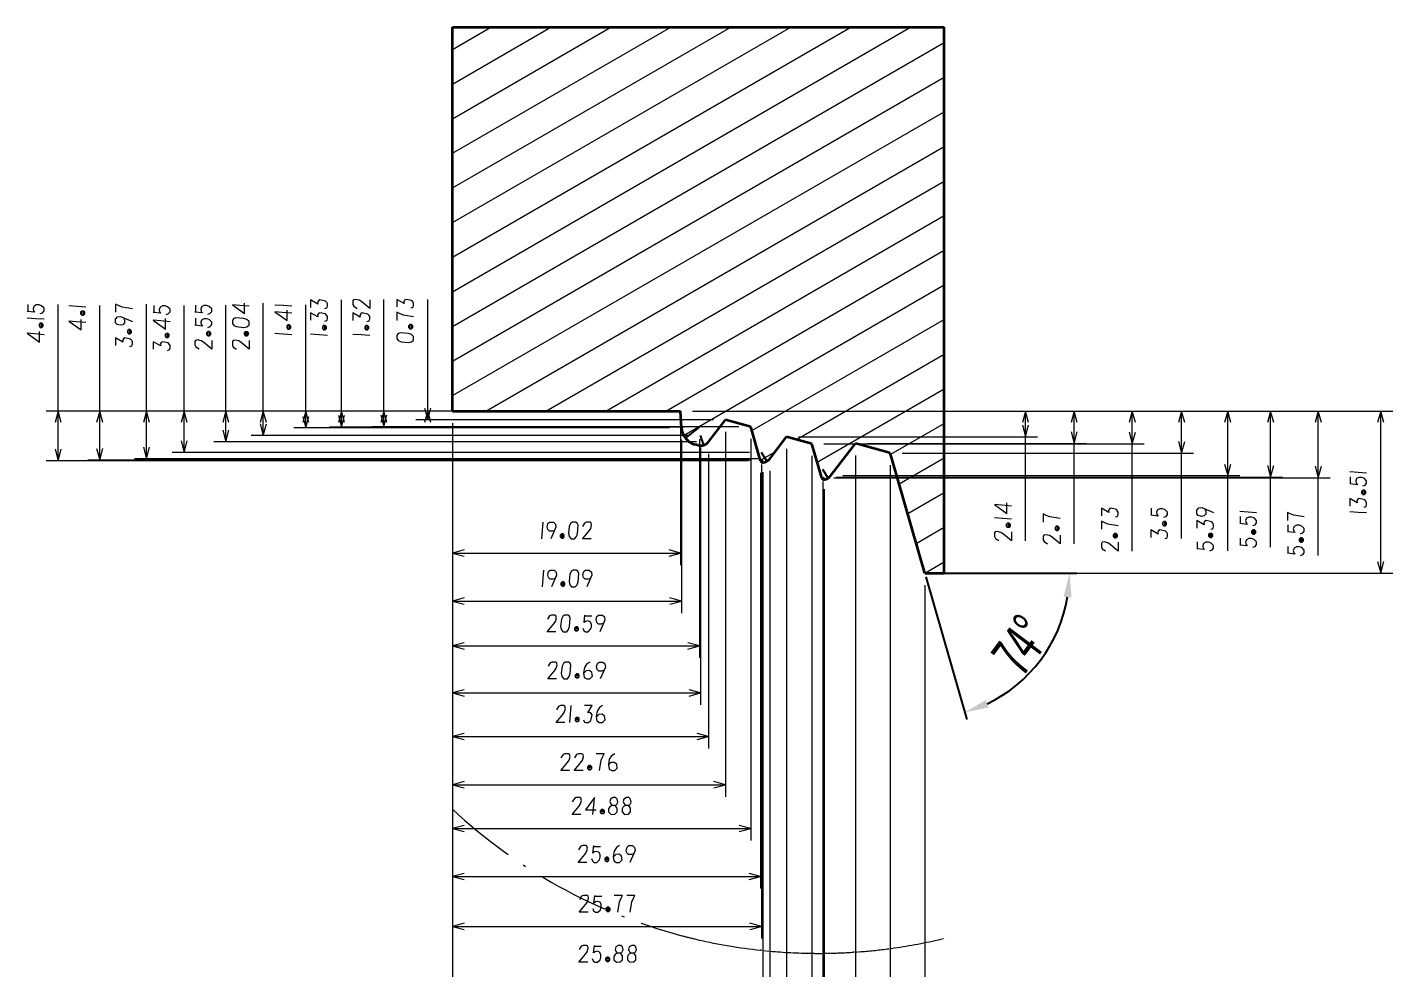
# Model space of a CAD drawing. Extents: x -214 to 8941, y -1198 to 2514.
# Drawn here: x 7505.7 to 7733.4, y 2192.4 to 2349.3 of the extents above; entities that cross this region are included whole.
import ezdxf

# ---------------------------------------------------------------- set-up
doc = ezdxf.new("R2010")
doc.units = 0
doc.linetypes.add('DASHDOT', pattern=[18.5, 12, -3, 0.5, -3])
doc.styles.add('标准', font='', dxfattribs={"width": 0.667})
doc.styles.get('标准').set_extended_font_data('宋体')
doc.dimstyles.get("Standard").update_dxf_attribs({"dimtxt": 0.18, "dimasz": 0.18, "dimexe": 0.18, "dimexo": 0.0625, "dimgap": 0.09, "dimtad": 0, "dimtoh": 1, "dimdec": 4, "dimzin": 0, "dimdsep": 46, "dimtxsty": '标准', "dimcen": 0.09, "dimadec": 0, "dimazin": 0, "dimtfac": 1, "dimtdec": 4, "dimtofl": 0, "dimtmove": 0, "dimatfit": 3, "dimfxl": 1, "dimtolj": 1, "dimtzin": 0, "dimarcsym": 0})

# ---------------------------------------------------------------- blocks, each defined once
blk = doc.blocks.new('*D18')
at = {"color": 0, "lineweight": -2, "transparency": 16777216}
for p, q in [((7655.51, 2257.65), (7662.34, 2233.84)), ((7658.21, 2258.26), (7680.73, 2258.26))]:
    blk.add_line(p, q, dxfattribs=at)
blk.add_arc((7655.34, 2258.26), 24.15, 295.5021, 350.4979, dxfattribs=at)
at = {"color": 0, "transparency": 16777216}
for points in [[(7678.49, 2254.32), (7679.82, 2254.21), (7679.48, 2258.26)], [(7665.97, 2235.84), (7665.5, 2237.08), (7661.99, 2235.04)]]:
    blk.add_solid(points, dxfattribs=at)
at = {"layer": 'Defpoints', "color": 0, "transparency": 16777216}
for p in [(7649.75, 2277.73), (7655.34, 2258.26), (7655.34, 2258.26), (7657.58, 2258.26), (7671.07, 2239.94)]:
    blk.add_point(p, dxfattribs=at)
at = {"color": 0, "transparency": 16777216, "insert": (7671.33, 2246.21), "char_height": 7, "attachment_point": 5, "rotation": 53, "style": '标准'}
blk.add_mtext('74°', dxfattribs=at)

msp = doc.modelspace()

# ---------------------------------------------------------------- linework, layer by layer
at = {"color": 7, "lineweight": 35}
for p, q in [((7576.5827, 2285.2792), (7576.5827, 2349.2792)), ((7576.5827, 2349.2792), (7658.5827, 2349.2792)), ((7658.5827, 2258.2554), (7658.5827, 2349.2792)), ((7576.5827, 2285.2792), (7614.6244, 2285.2792)), ((7614.7721, 2282.4592), (7614.6244, 2285.2792)), ((7619.2945, 2280.17), (7622.0976, 2283.8231)), ((7626.3333, 2282.6485), (7622.0976, 2283.8231)), ((7627.9615, 2276.9704), (7626.3333, 2282.6485)), ((7617.5127, 2279.5738), (7616.9663, 2279.7254)), ((7629.4829, 2277.3338), (7632.2928, 2280.9957)), ((7636.529, 2279.8209), (7632.2928, 2280.9957)), ((7636.6833, 2279.2826), (7636.529, 2279.8209)), ((7643.3906, 2279.3445), (7643.8006, 2279.8835)), ((7644.4511, 2279.6994), (7643.8006, 2279.8835)), ((7649.0567, 2278.4222), (7644.4511, 2279.6994)), ((7638.1571, 2274.143), (7636.6833, 2279.2826)), ((7639.6781, 2274.5064), (7643.3906, 2279.3445)), ((7649.5964, 2278.2725), (7649.0567, 2278.4222)), ((7649.7508, 2277.7342), (7649.5964, 2278.2725)), ((7655.3362, 2258.2554), (7649.7508, 2277.7342)), ((7655.3362, 2258.2554), (7657.5827, 2258.2554)), ((7657.5827, 2258.2554), (7658.5827, 2258.2554))]:
    msp.add_line(p, q, dxfattribs=at)
at = {"color": 7, "lineweight": 13}
for p, q in [((7576.5827, 2305.1676), (7652.9863, 2349.2792)), ((7576.5827, 2310.9411), (7642.9863, 2349.2792)), ((7576.5827, 2316.7146), (7632.9863, 2349.2792)), ((7576.5827, 2322.4881), (7622.9863, 2349.2792)), ((7576.5827, 2328.2616), (7612.9863, 2349.2792)), ((7576.5827, 2334.0351), (7602.9863, 2349.2792)), ((7576.5827, 2339.8086), (7592.9863, 2349.2792)), ((7576.5827, 2345.5821), (7582.9863, 2349.2792)), ((7576.5827, 2299.3941), (7658.5827, 2346.7368)), ((7576.5827, 2293.6206), (7658.5827, 2340.9633)), ((7576.5827, 2287.8471), (7658.5827, 2335.1898)), ((7582.135, 2285.2792), (7658.5827, 2329.4163)), ((7592.135, 2285.2792), (7658.5827, 2323.6428)), ((7602.135, 2285.2792), (7658.5827, 2317.8693)), ((7612.135, 2285.2792), (7658.5827, 2312.0958)), ((7615.1121, 2281.2246), (7658.5827, 2306.3223)), ((7510.8095, 2276.9704), (7510.8095, 2303.05)), ((7517.7437, 2277.0807), (7517.7437, 2302.868)), ((7525.537, 2277.3338), (7525.537, 2303.115)), ((7531.8265, 2278.3809), (7531.8265, 2302.8954)), ((7538.7606, 2280.17), (7538.7606, 2302.9482)), ((7545.0198, 2281.1927), (7545.0198, 2303.2766)), ((7552.1071, 2282.4592), (7552.1071, 2303.016)), ((7558.0639, 2282.6163), (7558.0639, 2303.8172)), ((7565.1168, 2282.6485), (7565.1168, 2303.8996)), ((7572.445, 2283.8231), (7572.445, 2303.9077)), ((7626.5102, 2282.0317), (7658.5827, 2300.5488)), ((7633.9296, 2280.5418), (7658.5827, 2294.7753)), ((7637.4028, 2276.7735), (7658.5827, 2289.0018)), ((7574.5827, 2285.2792), (7508.8095, 2285.2792)), ((7574.5827, 2285.2792), (7515.7437, 2285.2792)), ((7574.5827, 2285.2792), (7523.537, 2285.2792)), ((7574.5827, 2285.2792), (7529.8265, 2285.2792)), ((7574.5827, 2285.2792), (7536.7606, 2285.2792)), ((7574.5827, 2285.2792), (7543.0198, 2285.2792)), ((7612.6244, 2285.2792), (7550.1071, 2285.2792)), ((7574.024, 2285.2792), (7556.0639, 2285.2792)), ((7574.5827, 2285.2792), (7563.1168, 2285.2792)), ((7574.5827, 2285.2792), (7570.445, 2285.2792)), ((7616.6244, 2285.2792), (7674.1306, 2285.2792)), ((7616.6244, 2285.2792), (7691.9571, 2285.2792)), ((7616.6244, 2285.2792), (7722.9788, 2285.2792)), ((7616.6244, 2285.2792), (7707.8612, 2285.2792)), ((7616.6244, 2285.2792), (7682.2554, 2285.2792)), ((7616.6244, 2285.2792), (7700.1713, 2285.2792)), ((7616.6244, 2285.2792), (7733.3822, 2285.2792)), ((7616.6244, 2285.2792), (7715.0268, 2285.2792)), ((7672.1306, 2263.6523), (7672.1306, 2285.2792)), ((7680.2554, 2263.1194), (7680.2554, 2285.2792)), ((7689.9571, 2261.9215), (7689.9571, 2285.2792)), ((7698.1713, 2264.0201), (7698.1713, 2285.2792)), ((7705.8612, 2261.9739), (7705.8612, 2285.2792)), ((7713.0268, 2262.5689), (7713.0268, 2285.2792)), ((7720.9788, 2261.2049), (7720.9788, 2285.2792)), ((7731.3822, 2258.2554), (7731.3822, 2285.2792)), ((7612.7721, 2282.4592), (7550.1071, 2282.4592)), ((7615.2093, 2282.6163), (7556.0639, 2282.6163)), ((7624.3333, 2282.6485), (7563.1168, 2282.6485)), ((7620.0976, 2283.8231), (7570.445, 2283.8231)), ((7576.5827, 2283.2792), (7576.5827, 2259.5953)), ((7576.5827, 2283.2792), (7576.5827, 2251.5879)), ((7576.5827, 2283.2792), (7576.5827, 2244.1084)), ((7576.5827, 2283.2792), (7576.5827, 2236.2737)), ((7576.5827, 2283.2792), (7576.5827, 2228.9965)), ((7576.5827, 2283.2792), (7576.5827, 2220.9666)), ((7576.5827, 2283.2792), (7576.5827, 2213.6514)), ((7576.5827, 2283.2792), (7576.5827, 2205.6602)), ((7576.5827, 2283.2792), (7576.5827, 2189.0108)), ((7576.5827, 2283.2792), (7576.5827, 2197.3355)), ((7576.5827, 2283.2792), (7576.5827, 2180.0201)), ((7576.5827, 2283.2792), (7576.5827, 2169.8848)), ((7576.5827, 2283.2792), (7576.5827, 2160.4557)), ((7576.5827, 2283.2792), (7576.5827, 2143.9541)), ((7576.5827, 2283.2792), (7576.5827, 2151.0331)), ((7576.5827, 2283.2792), (7576.5827, 2135.5477)), ((7576.5827, 2283.2792), (7576.5827, 2127.3785)), ((7576.5827, 2283.2792), (7576.5827, 2118.7486)), ((7576.5827, 2283.2792), (7576.5827, 2110.4971)), ((7614.6244, 2283.2792), (7614.6244, 2259.5953)), ((7622.0976, 2281.8231), (7622.0976, 2220.9666)), ((7649.6536, 2278.073), (7658.5827, 2283.2283)), ((7617.2945, 2280.17), (7536.7606, 2280.17)), ((7615.9616, 2281.1927), (7543.0198, 2281.1927)), ((7614.7721, 2280.4592), (7614.7721, 2251.5879)), ((7617.768, 2280.6163), (7617.768, 2244.1084)), ((7626.3333, 2280.6485), (7626.3333, 2213.6514)), ((7634.2928, 2280.9957), (7674.1306, 2280.9957)), ((7638.529, 2279.8209), (7691.9571, 2279.8209)), ((7645.8006, 2279.8835), (7682.2554, 2279.8835)), ((7627.4829, 2277.3338), (7523.537, 2277.3338)), ((7626.1184, 2278.3809), (7529.8265, 2278.3809)), ((7617.9616, 2279.1927), (7617.9616, 2236.2737)), ((7619.2945, 2278.17), (7619.2945, 2228.9965)), ((7627.9306, 2277.0783), (7630.3656, 2278.4842)), ((7632.2928, 2278.9957), (7632.2928, 2169.8848)), ((7636.529, 2277.8209), (7636.529, 2160.4557)), ((7643.8006, 2277.8835), (7643.8006, 2127.3785)), ((7651.074, 2273.1196), (7658.5827, 2277.4548)), ((7651.5964, 2278.2725), (7700.1713, 2278.2725)), ((7625.9615, 2276.9704), (7508.8095, 2276.9704)), ((7626.346, 2277.0807), (7515.7437, 2277.0807)), ((7627.9615, 2274.9704), (7627.9615, 2205.6602)), ((7628.1184, 2276.3809), (7628.1184, 2197.3355)), ((7628.346, 2275.0807), (7628.346, 2189.0108)), ((7629.4829, 2275.3338), (7629.4829, 2180.0201)), ((7649.5964, 2276.2725), (7649.5964, 2118.7486)), ((7638.3136, 2273.5534), (7638.3136, 2151.0331)), ((7638.3136, 2273.5534), (7638.3136, 2135.5477)), ((7640.1571, 2274.143), (7722.9788, 2274.143)), ((7640.5416, 2274.2533), (7715.0268, 2274.2533)), ((7641.6781, 2274.5064), (7707.8612, 2274.5064)), ((7638.5416, 2272.2533), (7638.5416, 2143.9541)), ((7652.4944, 2268.1662), (7658.5827, 2271.6813)), ((7653.9148, 2263.2127), (7658.5827, 2265.9078)), ((7576.5827, 2261.5953), (7614.6244, 2261.5953)), ((7655.3351, 2258.2593), (7658.5827, 2260.1342)), ((7659.5827, 2258.2554), (7733.3822, 2258.2554)), ((7655.3362, 2256.2554), (7655.3362, 2110.4971)), ((7576.5827, 2253.5879), (7614.7721, 2253.5879)), ((7576.5827, 2246.1084), (7617.768, 2246.1084)), ((7576.5827, 2238.2737), (7617.9616, 2238.2737)), ((7576.5827, 2230.9965), (7619.2945, 2230.9965)), ((7576.5827, 2222.9666), (7622.0976, 2222.9666)), ((7576.5827, 2215.6514), (7626.3333, 2215.6514)), ((7576.5827, 2207.6602), (7627.9615, 2207.6602)), ((7576.5827, 2199.3355), (7628.1184, 2199.3355))]:
    msp.add_line(p, q, dxfattribs=at)
at = {"color": 7}
for p, q in [((7615.4284, 2280.7385), (7617.768, 2282.6163)), ((7618.4947, 2279.5996), (7617.9616, 2281.1927)), ((7629.0097, 2276.9099), (7628.1184, 2278.3809)), ((7628.346, 2277.0807), (7628.1338, 2276.7416)), ((7639.2052, 2274.0826), (7638.3136, 2275.5534)), ((7638.3295, 2273.9142), (7638.5416, 2274.2533))]:
    msp.add_line(p, q, dxfattribs=at)
at = {"color": 7, "linetype": 'DASHDOT', "lineweight": 13, "ltscale": 0.003821}
msp.add_line((7614.6244, 2197.8332), (7614.7721, 2197.7941), dxfattribs=at)
at = {"color": 7, "linetype": 'DASHDOT', "lineweight": 13, "ltscale": 0.014029}
msp.add_line((7616.9663, 2197.245), (7617.5127, 2197.1173), dxfattribs=at)
at = {"color": 7, "linetype": 'DASHDOT', "lineweight": 13, "ltscale": 0.0114}
msp.add_line((7628.4149, 2195.3076), (7627.9615, 2195.3555), dxfattribs=at)
at = {"color": 7, "linetype": 'DASHDOT', "lineweight": 13, "ltscale": 0.026825}
msp.add_line((7628.4149, 2195.3076), (7629.4829, 2195.204), dxfattribs=at)
at = {"color": 7, "linetype": 'DASHDOT', "lineweight": 13, "ltscale": 0.01361}
msp.add_line((7649.0567, 2195.5755), (7649.5964, 2195.647), dxfattribs=at)
at = {"color": 7, "linetype": 'DASHDOT', "lineweight": 13, "ltscale": 0.003895}
msp.add_line((7649.5964, 2195.647), (7649.7508, 2195.6681), dxfattribs=at)
at = {"color": 7, "linetype": 'DASHDOT', "lineweight": 13, "ltscale": 0.025684}
msp.add_line((7657.5827, 2197.1012), (7658.5827, 2197.3367), dxfattribs=at)
at = {"color": 7, "linetype": 'DASHDOT', "lineweight": 13, "ltscale": 0.003859}
msp.add_line((7636.529, 2194.8427), (7636.6833, 2194.841), dxfattribs=at)
at = {"color": 7, "linetype": 'DASHDOT', "lineweight": 13, "ltscale": 0.011341}
msp.add_line((7638.6107, 2194.8424), (7638.1571, 2194.8383), dxfattribs=at)
at = {"color": 7, "linetype": 'DASHDOT', "lineweight": 13, "ltscale": 0.02669}
msp.add_line((7638.6107, 2194.8424), (7639.6781, 2194.861), dxfattribs=at)
at = {"color": 7, "linetype": 'DASHDOT', "lineweight": 13, "ltscale": 0.010274}
msp.add_line((7643.8006, 2195.0529), (7643.3906, 2195.0253), dxfattribs=at)
at = {"color": 7, "linetype": 'DASHDOT', "lineweight": 13, "ltscale": 0.016306}
msp.add_line((7643.8006, 2195.0529), (7644.4511, 2195.1006), dxfattribs=at)
at = {"color": 7, "lineweight": 13}
for points in [[(7507.8296, 2301.545), (7508.2146, 2301.685), (7508.4596, 2302), (7508.4596, 2302.42), (7508.0395, 2302.84), (7507.6195, 2302.98), (7507.1645, 2302.98), (7506.7795, 2302.77), (7506.6396, 2302.385), (7506.7096, 2302), (7506.9195, 2301.755), (7505.6595, 2301.895)], [(7505.7995, 2301.895), (7505.7995, 2303.05)], [(7512.5937, 2302.868), (7513.9937, 2302.763), (7515.3937, 2302.658)], [(7523.187, 2302.345), (7521.472, 2302.625), (7520.8419, 2302.87), (7520.3869, 2303.115), (7520.3869, 2301.75)], [(7528.8465, 2301.3904), (7529.2315, 2301.5304), (7529.4765, 2301.8454), (7529.4765, 2302.2654), (7529.0565, 2302.6854), (7528.6365, 2302.8254), (7528.1815, 2302.8254), (7527.7965, 2302.6154), (7527.6565, 2302.2304), (7527.7265, 2301.8454), (7527.9365, 2301.6004), (7526.6765, 2301.7404)], [(7526.8165, 2301.7404), (7526.8165, 2302.8954)], [(7535.7807, 2301.4432), (7536.1656, 2301.5832), (7536.4107, 2301.8982), (7536.4107, 2302.3182), (7535.9906, 2302.7382), (7535.5706, 2302.8782), (7535.1156, 2302.8782), (7534.7307, 2302.6682), (7534.5907, 2302.2832), (7534.6607, 2301.8982), (7534.8706, 2301.6532), (7533.6106, 2301.7932)], [(7533.7506, 2301.7932), (7533.7506, 2302.9482)], [(7542.6698, 2302.7516), (7541.0948, 2302.8916), (7539.8698, 2302.9966), (7541.8998, 2301.5266), (7541.8998, 2303.2766)], [(7546.9571, 2303.0161), (7548.3571, 2302.9111), (7549.7571, 2302.8061)], [(7555.2589, 2302.3822), (7555.4689, 2302.4522), (7555.6439, 2302.5572), (7555.7139, 2302.7672), (7555.7139, 2303.1872), (7555.6089, 2303.3622), (7555.3989, 2303.6072), (7554.4539, 2303.8172), (7554.2089, 2303.6772), (7554.0689, 2303.3972), (7554.1389, 2303.1172), (7552.9138, 2303.8172), (7552.9138, 2302.5572)], [(7562.7668, 2303.8296), (7562.7668, 2302.3596), (7561.4368, 2303.4796), (7561.0168, 2303.7596), (7560.4218, 2303.8996), (7560.0718, 2303.8296), (7559.9668, 2303.6546), (7559.9668, 2303.0596), (7560.1068, 2302.7446), (7560.6668, 2302.3946)], [(7569.64, 2302.4727), (7569.85, 2302.5427), (7570.025, 2302.6477), (7570.095, 2302.8577), (7570.095, 2303.2777), (7569.99, 2303.4527), (7569.78, 2303.6977), (7568.835, 2303.9077), (7568.59, 2303.7677), (7568.45, 2303.4877), (7568.52, 2303.2077), (7567.2949, 2303.9077), (7567.2949, 2302.6477)], [(7505.6595, 2300.845), (7507.0595, 2300.74), (7508.4596, 2300.635)], [(7515.3937, 2300.033), (7513.8187, 2300.173), (7512.5937, 2300.278), (7514.6237, 2298.808), (7514.6237, 2300.558)], [(7514.6937, 2301.328), (7514.6937, 2301.888)], [(7514.9037, 2301.958), (7514.9037, 2301.258)], [(7515.1137, 2301.328), (7515.1137, 2301.888)], [(7521.752, 2300.84), (7521.8919, 2300.455), (7521.8919, 2299.965), (7521.612, 2299.685), (7521.1569, 2299.58), (7520.6319, 2299.72), (7520.3869, 2300), (7520.3869, 2300.63), (7520.7019, 2300.98), (7521.227, 2301.05), (7523.187, 2300.21)], [(7529.4765, 2300.1654), (7527.9015, 2300.3054), (7526.6765, 2300.4104), (7528.7065, 2298.9404), (7528.7065, 2300.6904)], [(7535.7807, 2299.2382), (7536.1656, 2299.3782), (7536.4107, 2299.6932), (7536.4107, 2300.1132), (7535.9906, 2300.5332), (7535.5706, 2300.6732), (7535.1156, 2300.6732), (7534.7307, 2300.4632), (7534.5907, 2300.0782), (7534.6607, 2299.6932), (7534.8706, 2299.4482), (7533.6106, 2299.5882)], [(7533.7506, 2299.5882), (7533.7506, 2300.7432)], [(7549.7571, 2301.5811), (7548.1821, 2301.7211), (7546.9571, 2301.8261), (7548.9871, 2300.3561), (7548.9871, 2302.1061)], [(7555.2589, 2300.2472), (7555.4689, 2300.3172), (7555.6439, 2300.4222), (7555.7139, 2300.6322), (7555.7139, 2301.0522), (7555.6089, 2301.2272), (7555.3989, 2301.4722), (7554.4539, 2301.6822), (7554.2089, 2301.5422), (7554.0689, 2301.2622), (7554.1389, 2300.9822), (7552.9138, 2301.6822), (7552.9138, 2300.4222)], [(7562.3118, 2300.2246), (7562.5218, 2300.2946), (7562.6968, 2300.3996), (7562.7668, 2300.6096), (7562.7668, 2301.0296), (7562.6618, 2301.2046), (7562.4518, 2301.4496), (7561.5068, 2301.6596), (7561.2618, 2301.5196), (7561.1218, 2301.2396), (7561.1918, 2300.9596), (7559.9668, 2301.6596), (7559.9668, 2300.3996)], [(7570.095, 2301.0027), (7568.38, 2301.2827), (7567.75, 2301.5277), (7567.2949, 2301.7727), (7567.2949, 2300.4077)], [(7508.4596, 2298.01), (7506.8845, 2298.15), (7505.6595, 2298.255), (7507.6895, 2296.785), (7507.6895, 2298.535)], [(7507.7595, 2299.305), (7507.7595, 2299.865)], [(7507.9696, 2299.935), (7507.9696, 2299.235)], [(7508.1795, 2299.305), (7508.1795, 2299.865)], [(7522.487, 2298.25), (7522.487, 2298.81)], [(7522.6969, 2298.88), (7522.6969, 2298.18)], [(7522.9069, 2298.25), (7522.9069, 2298.81)], [(7528.7765, 2297.6104), (7528.7765, 2298.1704)], [(7528.9865, 2298.2404), (7528.9865, 2297.5404)], [(7529.1965, 2297.6104), (7529.1965, 2298.1704)], [(7535.7107, 2297.9082), (7535.7107, 2298.4682)], [(7535.9206, 2298.5382), (7535.9206, 2297.8382)], [(7536.1306, 2297.9082), (7536.1306, 2298.4682)], [(7541.9698, 2297.8866), (7541.9698, 2298.4466)], [(7542.1798, 2298.5166), (7542.1798, 2297.8165)], [(7542.3898, 2297.8866), (7542.3898, 2298.4466)], [(7546.9571, 2298.2561), (7548.3571, 2298.1511), (7549.7571, 2298.0461)], [(7549.0571, 2299.0261), (7549.0571, 2299.5861)], [(7549.2671, 2299.6561), (7549.2671, 2298.9561)], [(7549.4771, 2299.0261), (7549.4771, 2299.5861)], [(7552.9138, 2298.1471), (7554.3139, 2298.0422), (7555.7139, 2297.9372)], [(7555.0139, 2298.9172), (7555.0139, 2299.4772)], [(7555.2238, 2299.5472), (7555.2238, 2298.8472)], [(7555.4339, 2298.9172), (7555.4339, 2299.4772)], [(7559.9668, 2298.1246), (7561.3668, 2298.0196), (7562.7668, 2297.9146)], [(7562.0668, 2298.8946), (7562.0668, 2299.4546)], [(7562.2768, 2299.5246), (7562.2768, 2298.8246)], [(7562.4868, 2298.8946), (7562.4868, 2299.4546)], [(7569.395, 2299.0777), (7569.395, 2299.6377)], [(7569.6049, 2299.7077), (7569.6049, 2299.0077)], [(7569.815, 2299.0777), (7569.815, 2299.6377)], [(7522.732, 2296.045), (7522.942, 2296.115), (7523.117, 2296.22), (7523.187, 2296.43), (7523.187, 2296.85), (7523.0819, 2297.025), (7522.872, 2297.27), (7521.927, 2297.48), (7521.682, 2297.34), (7521.542, 2297.06), (7521.612, 2296.78), (7520.3869, 2297.48), (7520.3869, 2296.22)], [(7529.0215, 2295.4054), (7529.2315, 2295.4754), (7529.4065, 2295.5804), (7529.4765, 2295.7904), (7529.4765, 2296.2104), (7529.3715, 2296.3854), (7529.1615, 2296.6304), (7528.2165, 2296.8404), (7527.9715, 2296.7004), (7527.8315, 2296.4204), (7527.9015, 2296.1404), (7526.6765, 2296.8404), (7526.6765, 2295.5804)], [(7536.4107, 2297.0682), (7536.4107, 2295.5982), (7535.0807, 2296.7182), (7534.6607, 2296.9982), (7534.0656, 2297.1382), (7533.7157, 2297.0682), (7533.6106, 2296.8932), (7533.6106, 2296.2982), (7533.7506, 2295.9832), (7534.3106, 2295.6332)], [(7542.6698, 2297.0466), (7542.6698, 2295.5766), (7541.3398, 2296.6966), (7540.9198, 2296.9766), (7540.3248, 2297.1165), (7539.9748, 2297.0466), (7539.8698, 2296.8715), (7539.8698, 2296.2765), (7540.0098, 2295.9615), (7540.5698, 2295.6116)], [(7511.3272, 2283.3474), (7510.8095, 2285.2792), (7510.2919, 2283.3474)], [(7518.2613, 2283.3474), (7517.7437, 2285.2792), (7517.226, 2283.3474)], [(7526.0546, 2283.3474), (7525.537, 2285.2792), (7525.0193, 2283.3474)], [(7532.3441, 2283.3474), (7531.8265, 2285.2792), (7531.3089, 2283.3474)], [(7539.2783, 2283.3474), (7538.7606, 2285.2792), (7538.243, 2283.3474)], [(7545.5374, 2283.3474), (7545.0198, 2285.2792), (7544.5022, 2283.3474)], [(7552.6247, 2283.3474), (7552.1071, 2285.2792), (7551.5894, 2283.3474)], [(7551.5894, 2284.3911), (7552.1071, 2282.4592), (7552.6247, 2284.3911)], [(7558.5815, 2283.3474), (7558.0639, 2285.2792), (7557.5462, 2283.3474)], [(7557.5462, 2284.5481), (7558.0639, 2282.6163), (7558.5815, 2284.5481)], [(7565.6344, 2283.3474), (7565.1168, 2285.2792), (7564.5991, 2283.3474)], [(7564.5991, 2284.5803), (7565.1168, 2282.6485), (7565.6344, 2284.5803)], [(7571.9273, 2285.755), (7572.445, 2283.8231), (7572.9626, 2285.755)], [(7572.9626, 2283.3474), (7572.445, 2285.2792), (7571.9273, 2283.3474)], [(7672.6482, 2283.3474), (7672.1306, 2285.2792), (7671.6129, 2283.3474)], [(7680.773, 2283.3474), (7680.2554, 2285.2792), (7679.7378, 2283.3474)], [(7690.4748, 2283.3474), (7689.9571, 2285.2792), (7689.4395, 2283.3474)], [(7698.6889, 2283.3474), (7698.1713, 2285.2792), (7697.6537, 2283.3474)], [(7706.3788, 2283.3474), (7705.8612, 2285.2792), (7705.3435, 2283.3474)], [(7713.5444, 2283.3474), (7713.0268, 2285.2792), (7712.5091, 2283.3474)], [(7721.4964, 2283.3474), (7720.9788, 2285.2792), (7720.4611, 2283.3474)], [(7731.8998, 2283.3474), (7731.3822, 2285.2792), (7730.8645, 2283.3474)], [(7538.243, 2282.1019), (7538.7606, 2280.17), (7539.2783, 2282.1019)], [(7544.5022, 2283.1246), (7545.0198, 2281.1927), (7545.5374, 2283.1246)], [(7671.6129, 2282.9276), (7672.1306, 2280.9957), (7672.6482, 2282.9276)], [(7679.7378, 2281.8153), (7680.2554, 2279.8835), (7680.773, 2281.8153)], [(7531.3089, 2280.3128), (7531.8265, 2278.3809), (7532.3441, 2280.3128)], [(7689.4395, 2281.7528), (7689.9571, 2279.8209), (7690.4748, 2281.7528)], [(7697.6537, 2280.2044), (7698.1713, 2278.2725), (7698.6889, 2280.2044)], [(7510.2919, 2278.9023), (7510.8095, 2276.9704), (7511.3272, 2278.9023)], [(7517.226, 2279.0125), (7517.7437, 2277.0807), (7518.2613, 2279.0125)], [(7525.0193, 2279.2657), (7525.537, 2277.3338), (7526.0546, 2279.2657)], [(7705.3435, 2276.4382), (7705.8612, 2274.5064), (7706.3788, 2276.4382)], [(7712.5091, 2276.1851), (7713.0268, 2274.2533), (7713.5444, 2276.1851)], [(7720.4611, 2276.0749), (7720.9788, 2274.143), (7721.4964, 2276.0749)], [(7726.2321, 2275.1973), (7727.6322, 2275.0923), (7729.0322, 2274.9873)], [(7728.4022, 2272.7823), (7728.7872, 2272.9223), (7729.0322, 2273.2373), (7729.0322, 2273.6573), (7728.6121, 2274.0773), (7728.1922, 2274.2173), (7727.7371, 2274.2173), (7727.3521, 2274.0073), (7727.2122, 2273.6223), (7727.2822, 2273.2373), (7727.4922, 2272.9923), (7726.2321, 2273.1323)], [(7726.3722, 2273.1323), (7726.3722, 2274.2873)], [(7728.5772, 2269.2473), (7728.7872, 2269.3173), (7728.9622, 2269.4223), (7729.0322, 2269.6323), (7729.0322, 2270.0523), (7728.9272, 2270.2273), (7728.7172, 2270.4723), (7727.7722, 2270.6823), (7727.5272, 2270.5423), (7727.3872, 2270.2623), (7727.4572, 2269.9823), (7726.2321, 2270.6823), (7726.2321, 2269.4223)], [(7728.3322, 2271.4523), (7728.3322, 2272.0123)], [(7728.5422, 2272.0823), (7728.5422, 2271.3823)], [(7728.7522, 2271.4523), (7728.7522, 2272.0123)], [(7669.7806, 2269.4273), (7668.2056, 2269.5673), (7666.9806, 2269.6723), (7669.0106, 2268.2023), (7669.0106, 2269.9523)], [(7677.9054, 2267.3544), (7676.1904, 2267.6344), (7675.5604, 2267.8794), (7675.1054, 2268.1244), (7675.1054, 2266.7594)], [(7687.1521, 2267.6265), (7687.3621, 2267.6965), (7687.5371, 2267.8015), (7687.6071, 2268.0115), (7687.6071, 2268.4315), (7687.5021, 2268.6065), (7687.2921, 2268.8515), (7686.3471, 2269.0615), (7686.1021, 2268.9215), (7685.9621, 2268.6415), (7686.0321, 2268.3615), (7684.8071, 2269.0615), (7684.8071, 2267.8015)], [(7695.1913, 2267.5551), (7695.5763, 2267.6951), (7695.8213, 2268.0101), (7695.8213, 2268.4301), (7695.4013, 2268.8501), (7694.9813, 2268.9901), (7694.5263, 2268.9901), (7694.1413, 2268.7801), (7694.0013, 2268.3951), (7694.0713, 2268.0101), (7694.2813, 2267.7651), (7693.0213, 2267.9051)], [(7693.1613, 2267.9051), (7693.1613, 2269.0601)], [(7702.0761, 2268.9739), (7702.2162, 2268.5889), (7702.2162, 2268.0989), (7701.9362, 2267.8189), (7701.4812, 2267.7139), (7700.9561, 2267.8539), (7700.7111, 2268.1339), (7700.7111, 2268.7639), (7701.0262, 2269.1139), (7701.5512, 2269.1839), (7703.5112, 2268.3439)], [(7707.8768, 2268.5889), (7709.2768, 2268.4839), (7710.6767, 2268.3789)], [(7718.6288, 2267.6099), (7716.9138, 2267.8899), (7716.2838, 2268.1349), (7715.8288, 2268.3799), (7715.8288, 2267.0149)], [(7726.2321, 2268.5473), (7727.6322, 2268.4423), (7729.0322, 2268.3373)], [(7591.6485, 2266.7453), (7591.5435, 2265.3453), (7591.4385, 2263.9453)], [(7593.6085, 2265.3803), (7593.2235, 2265.2403), (7592.7335, 2265.2403), (7592.4535, 2265.5203), (7592.3485, 2265.9753), (7592.4885, 2266.5003), (7592.7685, 2266.7453), (7593.3985, 2266.7453), (7593.7485, 2266.4303), (7593.8185, 2265.9053), (7592.9785, 2263.9453)], [(7599.6985, 2263.9453), (7598.2285, 2263.9453), (7599.3485, 2265.2753), (7599.6285, 2265.6953), (7599.7685, 2266.2903), (7599.6985, 2266.6403), (7599.5235, 2266.7453), (7598.9285, 2266.7453), (7598.6135, 2266.6053), (7598.2635, 2266.0453)], [(7666.9806, 2267.5022), (7668.3806, 2267.3973), (7669.7806, 2267.2923)], [(7669.0806, 2265.9623), (7669.0806, 2266.5223)], [(7669.2906, 2266.5923), (7669.2906, 2265.8923)], [(7669.5006, 2265.9623), (7669.5006, 2266.5223)], [(7677.2054, 2265.4294), (7677.2054, 2265.9894)], [(7677.4154, 2266.0594), (7677.4154, 2265.3594)], [(7677.6254, 2265.4294), (7677.6254, 2265.9894)], [(7687.6071, 2266.1565), (7685.8921, 2266.4365), (7685.2621, 2266.6815), (7684.8071, 2266.9265), (7684.8071, 2265.5615)], [(7695.1213, 2266.2251), (7695.1213, 2266.7851)], [(7695.3313, 2266.8551), (7695.3313, 2266.1551)], [(7695.5413, 2266.2251), (7695.5413, 2266.7851)], [(7703.0562, 2265.5789), (7703.2662, 2265.6489), (7703.4412, 2265.7539), (7703.5112, 2265.9639), (7703.5112, 2266.3839), (7703.4062, 2266.5589), (7703.1962, 2266.8039), (7702.2512, 2267.0139), (7702.0062, 2266.8739), (7701.8662, 2266.5939), (7701.9362, 2266.3139), (7700.7111, 2267.0139), (7700.7111, 2265.7539)], [(7710.0468, 2266.1739), (7710.4317, 2266.3139), (7710.6767, 2266.6289), (7710.6767, 2267.0489), (7710.2567, 2267.4689), (7709.8368, 2267.6089), (7709.3817, 2267.6089), (7708.9968, 2267.3989), (7708.8568, 2267.0139), (7708.9267, 2266.6289), (7709.1367, 2266.3839), (7707.8768, 2266.5239)], [(7708.0168, 2266.5239), (7708.0168, 2267.6789)], [(7717.9988, 2264.8099), (7718.3838, 2264.9499), (7718.6288, 2265.2649), (7718.6288, 2265.6849), (7718.2088, 2266.1049), (7717.7888, 2266.2449), (7717.3338, 2266.2449), (7716.9488, 2266.0349), (7716.8088, 2265.6499), (7716.8788, 2265.2649), (7717.0888, 2265.0199), (7715.8288, 2265.1599)], [(7715.9688, 2265.1599), (7715.9688, 2266.3149)], [(7595.2185, 2264.4353), (7594.5185, 2264.4353)], [(7594.5885, 2264.6453), (7595.1485, 2264.6453)], [(7594.5885, 2264.2253), (7595.1485, 2264.2253)], [(7669.7806, 2265.1223), (7669.7806, 2263.6523), (7668.4506, 2264.7723), (7668.0306, 2265.0523), (7667.4356, 2265.1923), (7667.0856, 2265.1223), (7666.9806, 2264.9473), (7666.9806, 2264.3523), (7667.1206, 2264.0373), (7667.6806, 2263.6873)], [(7677.9054, 2264.5894), (7677.9054, 2263.1194), (7676.5754, 2264.2394), (7676.1554, 2264.5194), (7675.5604, 2264.6594), (7675.2104, 2264.5894), (7675.1054, 2264.4144), (7675.1054, 2263.8194), (7675.2454, 2263.5044), (7675.8054, 2263.1544)], [(7686.9071, 2264.2315), (7686.9071, 2264.7915)], [(7687.1172, 2264.8615), (7687.1172, 2264.1615)], [(7687.3271, 2264.2315), (7687.3271, 2264.7915)], [(7695.3663, 2264.0201), (7695.5763, 2264.0901), (7695.7513, 2264.1951), (7695.8213, 2264.4051), (7695.8213, 2264.8251), (7695.7163, 2265.0001), (7695.5063, 2265.2451), (7694.5613, 2265.4551), (7694.3163, 2265.3151), (7694.1763, 2265.0351), (7694.2463, 2264.7551), (7693.0213, 2265.4551), (7693.0213, 2264.1951)], [(7702.8112, 2264.2489), (7702.8112, 2264.8089)], [(7703.0212, 2264.8789), (7703.0212, 2264.1789)], [(7703.2312, 2264.2489), (7703.2312, 2264.8089)], [(7710.0468, 2262.5689), (7710.4317, 2262.7089), (7710.6767, 2263.0239), (7710.6767, 2263.4439), (7710.2567, 2263.8639), (7709.8368, 2264.0039), (7709.3817, 2264.0039), (7708.9968, 2263.7938), (7708.8568, 2263.4089), (7708.9267, 2263.0239), (7709.1367, 2262.7789), (7707.8768, 2262.9188)], [(7708.0168, 2262.9188), (7708.0168, 2264.0738)], [(7709.9768, 2264.8439), (7709.9768, 2265.4039)], [(7710.1867, 2265.4739), (7710.1867, 2264.7739)], [(7710.3968, 2264.8439), (7710.3968, 2265.4039)], [(7717.9288, 2263.4799), (7717.9288, 2264.0399)], [(7718.1388, 2264.1099), (7718.1388, 2263.4099)], [(7718.3488, 2263.4799), (7718.3488, 2264.0399)], [(7578.5145, 2262.113), (7576.5827, 2261.5953), (7578.5145, 2261.0777)], [(7612.6925, 2261.0777), (7614.6244, 2261.5953), (7612.6925, 2262.113)], [(7687.6071, 2263.3915), (7687.6071, 2261.9215), (7686.2771, 2263.0415), (7685.8571, 2263.3215), (7685.2621, 2263.4614), (7684.9121, 2263.3915), (7684.8071, 2263.2165), (7684.8071, 2262.6214), (7684.9471, 2262.3064), (7685.5071, 2261.9565)], [(7702.8812, 2261.9739), (7703.2662, 2262.1139), (7703.5112, 2262.4289), (7703.5112, 2262.8489), (7703.0912, 2263.2688), (7702.6712, 2263.4089), (7702.2162, 2263.4089), (7701.8311, 2263.1988), (7701.6912, 2262.8139), (7701.7612, 2262.4289), (7701.9712, 2262.1839), (7700.7111, 2262.3238)], [(7700.8512, 2262.3238), (7700.8512, 2263.4788)], [(7717.9988, 2261.2049), (7718.3838, 2261.3449), (7718.6288, 2261.6599), (7718.6288, 2262.0799), (7718.2088, 2262.4999), (7717.7888, 2262.6399), (7717.3338, 2262.6399), (7716.9488, 2262.4299), (7716.8088, 2262.0449), (7716.8788, 2261.6599), (7717.0888, 2261.4149), (7715.8288, 2261.5549)], [(7715.9688, 2261.5549), (7715.9688, 2262.7099)], [(7730.8645, 2260.1872), (7731.3822, 2258.2554), (7731.8998, 2260.1872)], [(7591.7574, 2258.7379), (7591.6524, 2257.3379), (7591.5474, 2255.9379)], [(7593.7174, 2257.3729), (7593.3324, 2257.2329), (7592.8424, 2257.2329), (7592.5624, 2257.5129), (7592.4574, 2257.9679), (7592.5974, 2258.4929), (7592.8774, 2258.7379), (7593.5074, 2258.7379), (7593.8574, 2258.4229), (7593.9274, 2257.8979), (7593.0874, 2255.9379)], [(7599.5974, 2257.3729), (7599.2124, 2257.2329), (7598.7224, 2257.2329), (7598.4424, 2257.5129), (7598.3374, 2257.9679), (7598.4774, 2258.4929), (7598.7574, 2258.7379), (7599.3874, 2258.7379), (7599.7374, 2258.4229), (7599.8074, 2257.8979), (7598.9674, 2255.9379)], [(7595.3274, 2256.4279), (7594.6274, 2256.4279)], [(7594.6974, 2256.6379), (7595.2574, 2256.6379)], [(7594.6974, 2256.2179), (7595.2574, 2256.2179)], [(7578.5145, 2254.1055), (7576.5827, 2253.5879), (7578.5145, 2253.0702)], [(7612.8403, 2253.0702), (7614.7721, 2253.5879), (7612.8403, 2254.1055)], [(7593.8329, 2248.4584), (7592.3628, 2248.4584), (7593.4828, 2249.7884), (7593.7628, 2250.2084), (7593.9029, 2250.8034), (7593.8329, 2251.1534), (7593.6579, 2251.2584), (7593.0628, 2251.2584), (7592.7478, 2251.1184), (7592.3979, 2250.5584)], [(7598.3128, 2249.0884), (7598.4528, 2248.7034), (7598.7678, 2248.4584), (7599.1878, 2248.4584), (7599.6078, 2248.8784), (7599.7478, 2249.2984), (7599.7478, 2249.7534), (7599.5379, 2250.1384), (7599.1529, 2250.2784), (7598.7678, 2250.2084), (7598.5229, 2249.9984), (7598.6629, 2251.2584)], [(7598.6629, 2251.1184), (7599.8178, 2251.1184)], [(7601.7779, 2249.8934), (7601.3928, 2249.7534), (7600.9029, 2249.7534), (7600.6228, 2250.0334), (7600.5178, 2250.4884), (7600.6579, 2251.0134), (7600.9378, 2251.2584), (7601.5678, 2251.2584), (7601.9178, 2250.9434), (7601.9878, 2250.4184), (7601.1479, 2248.4584)], [(7597.6128, 2248.9484), (7596.9129, 2248.9484)], [(7596.9828, 2249.1584), (7597.5428, 2249.1584)], [(7596.9828, 2248.7384), (7597.5428, 2248.7384)], [(7578.5145, 2246.626), (7576.5827, 2246.1084), (7578.5145, 2245.5908)], [(7615.8361, 2245.5908), (7617.768, 2246.1084), (7615.8361, 2246.626)], [(7593.9472, 2240.6237), (7592.4771, 2240.6237), (7593.5972, 2241.9537), (7593.8772, 2242.3737), (7594.0172, 2242.9687), (7593.9472, 2243.3187), (7593.7722, 2243.4237), (7593.1772, 2243.4237), (7592.8621, 2243.2837), (7592.5122, 2242.7237)], [(7599.4771, 2243.4237), (7598.9522, 2243.1087), (7598.5672, 2242.5137), (7598.4272, 2241.6037), (7598.5322, 2240.8687), (7598.9871, 2240.6237), (7599.4771, 2240.6237), (7599.8972, 2241.0437), (7599.8272, 2241.6737), (7599.4072, 2241.9887), (7598.8471, 2241.9537), (7598.4622, 2241.5687)], [(7601.8571, 2242.0587), (7601.4721, 2241.9187), (7600.9821, 2241.9187), (7600.7022, 2242.1987), (7600.5971, 2242.6537), (7600.7371, 2243.1787), (7601.0172, 2243.4237), (7601.6472, 2243.4237), (7601.9972, 2243.1087), (7602.0672, 2242.5837), (7601.2271, 2240.6237)], [(7597.7271, 2241.1137), (7597.0272, 2241.1137)], [(7597.0971, 2241.3237), (7597.6572, 2241.3237)], [(7597.0971, 2240.9037), (7597.6572, 2240.9037)], [(7578.5145, 2238.7913), (7576.5827, 2238.2737), (7578.5145, 2237.7561)], [(7616.0298, 2237.7561), (7617.9616, 2238.2737), (7616.0298, 2238.7913)], [(7595.3311, 2233.3465), (7593.8611, 2233.3465), (7594.9811, 2234.6765), (7595.2611, 2235.0965), (7595.4011, 2235.6915), (7595.3311, 2236.0416), (7595.1561, 2236.1465), (7594.5611, 2236.1465), (7594.2461, 2236.0066), (7593.8961, 2235.4466)], [(7596.3111, 2236.1465), (7596.2061, 2234.7465), (7596.1011, 2233.3465)], [(7597.0811, 2234.0465), (7597.6411, 2234.0465)], [(7598.4111, 2233.8015), (7598.4811, 2233.5915), (7598.5861, 2233.4166), (7598.7961, 2233.3465), (7599.2161, 2233.3465), (7599.3911, 2233.4515), (7599.6361, 2233.6615), (7599.8461, 2234.6065), (7599.7061, 2234.8516), (7599.4261, 2234.9915), (7599.1461, 2234.9215), (7599.8461, 2236.1465), (7598.5861, 2236.1465)], [(7601.5961, 2236.1465), (7601.0711, 2235.8315), (7600.6861, 2235.2365), (7600.5461, 2234.3265), (7600.6511, 2233.5915), (7601.1061, 2233.3465), (7601.5961, 2233.3465), (7602.0161, 2233.7665), (7601.9461, 2234.3965), (7601.5261, 2234.7115), (7600.9661, 2234.6765), (7600.5811, 2234.2916)], [(7597.7111, 2233.8365), (7597.0111, 2233.8365)], [(7597.0811, 2233.6265), (7597.6411, 2233.6265)], [(7578.5145, 2231.5141), (7576.5827, 2230.9965), (7578.5145, 2230.4789)], [(7617.3626, 2230.4789), (7619.2945, 2230.9965), (7617.3626, 2231.5141)], [(7596.1026, 2225.3166), (7594.6327, 2225.3166), (7595.7527, 2226.6466), (7596.0326, 2227.0666), (7596.1726, 2227.6616), (7596.1026, 2228.0116), (7595.9276, 2228.1166), (7595.3327, 2228.1166), (7595.0177, 2227.9766), (7594.6676, 2227.4166)], [(7598.3426, 2225.3166), (7596.8726, 2225.3166), (7597.9926, 2226.6466), (7598.2727, 2227.0666), (7598.4126, 2227.6616), (7598.3426, 2228.0116), (7598.1676, 2228.1166), (7597.5727, 2228.1166), (7597.2577, 2227.9766), (7596.9076, 2227.4166)], [(7601.1076, 2225.3166), (7601.3877, 2227.0316), (7601.6327, 2227.6616), (7601.8777, 2228.1166), (7600.5127, 2228.1166)], [(7603.6277, 2228.1166), (7603.1026, 2227.8016), (7602.7176, 2227.2066), (7602.5777, 2226.2966), (7602.6826, 2225.5616), (7603.1377, 2225.3166), (7603.6277, 2225.3166), (7604.0476, 2225.7366), (7603.9776, 2226.3666), (7603.5576, 2226.6816), (7602.9976, 2226.6466), (7602.6126, 2226.2616)], [(7599.8126, 2225.8066), (7599.1126, 2225.8066)], [(7599.1826, 2226.0166), (7599.7426, 2226.0166)], [(7599.1826, 2225.5966), (7599.7426, 2225.5966)], [(7578.5145, 2223.4842), (7576.5827, 2222.9666), (7578.5145, 2222.449)], [(7620.1657, 2222.449), (7622.0976, 2222.9666), (7620.1657, 2223.4842)], [(7597.993, 2218.0014), (7596.523, 2218.0014), (7597.643, 2219.3313), (7597.923, 2219.7514), (7598.063, 2220.3464), (7597.993, 2220.6964), (7597.818, 2220.8014), (7597.223, 2220.8014), (7596.908, 2220.6614), (7596.558, 2220.1014)], [(7599.988, 2218.0014), (7600.128, 2219.5763), (7600.233, 2220.8014), (7598.763, 2218.7714), (7600.513, 2218.7714)], [(7603.698, 2219.5064), (7603.908, 2219.6113), (7604.153, 2220.0664), (7604.048, 2220.5564), (7603.768, 2220.8014), (7603.348, 2220.8014), (7602.928, 2220.5564), (7602.823, 2220.1363), (7602.963, 2219.7514), (7603.173, 2219.5064)], [(7605.938, 2219.5064), (7606.148, 2219.6113), (7606.393, 2220.0664), (7606.288, 2220.5564), (7606.008, 2220.8014), (7605.588, 2220.8014), (7605.168, 2220.5564), (7605.063, 2220.1363), (7605.203, 2219.7514), (7605.413, 2219.5064)], [(7601.913, 2218.4914), (7601.213, 2218.4914)], [(7601.283, 2218.7013), (7601.843, 2218.7013)], [(7601.283, 2218.2814), (7601.843, 2218.2814)], [(7578.5145, 2216.169), (7576.5827, 2215.6514), (7578.5145, 2215.1337)], [(7624.4015, 2215.1337), (7626.3333, 2215.6514), (7624.4015, 2216.169)], [(7598.9996, 2210.0102), (7597.5296, 2210.0102), (7598.6496, 2211.3402), (7598.9296, 2211.7602), (7599.0695, 2212.3552), (7598.9996, 2212.7053), (7598.8246, 2212.8102), (7598.2296, 2212.8102), (7597.9146, 2212.6702), (7597.5646, 2212.1102)], [(7599.7696, 2210.6402), (7599.9096, 2210.2552), (7600.2246, 2210.0102), (7600.6446, 2210.0102), (7601.0646, 2210.4302), (7601.2046, 2210.8502), (7601.2046, 2211.3052), (7600.9946, 2211.6902), (7600.6096, 2211.8303), (7600.2246, 2211.7602), (7599.9796, 2211.5503), (7600.1196, 2212.8102)], [(7600.1196, 2212.6702), (7601.2746, 2212.6702)], [(7604.4246, 2212.8102), (7603.8996, 2212.4952), (7603.5146, 2211.9002), (7603.3746, 2210.9902), (7603.4796, 2210.2552), (7603.9346, 2210.0102), (7604.4246, 2210.0102), (7604.8446, 2210.4302), (7604.7746, 2211.0602), (7604.3546, 2211.3752), (7603.7946, 2211.3402), (7603.4096, 2210.9553)], [(7606.8046, 2211.4452), (7606.4196, 2211.3052), (7605.9296, 2211.3052), (7605.6496, 2211.5852), (7605.5446, 2212.0402), (7605.6846, 2212.5652), (7605.9646, 2212.8102), (7606.5946, 2212.8102), (7606.9445, 2212.4952), (7607.0146, 2211.9702), (7606.1746, 2210.0102)], [(7602.6746, 2210.5002), (7601.9746, 2210.5002)], [(7602.0446, 2210.7102), (7602.6046, 2210.7102)], [(7602.0446, 2210.2902), (7602.6046, 2210.2902)], [(7578.5145, 2208.1778), (7576.5827, 2207.6602), (7578.5145, 2207.1426)], [(7626.0296, 2207.1426), (7627.9615, 2207.6602), (7626.0296, 2208.1778)], [(7599.183, 2201.6855), (7597.713, 2201.6855), (7598.833, 2203.0155), (7599.113, 2203.4355), (7599.253, 2204.0305), (7599.183, 2204.3805), (7599.008, 2204.4855), (7598.4131, 2204.4855), (7598.098, 2204.3455), (7597.748, 2203.7855)], [(7599.953, 2202.3155), (7600.093, 2201.9305), (7600.408, 2201.6855), (7600.828, 2201.6855), (7601.248, 2202.1055), (7601.388, 2202.5255), (7601.388, 2202.9805), (7601.178, 2203.3655), (7600.7931, 2203.5055), (7600.408, 2203.4355), (7600.1631, 2203.2255), (7600.303, 2204.4855)], [(7604.153, 2201.6855), (7604.433, 2203.4005), (7604.678, 2204.0305), (7604.923, 2204.4855), (7603.558, 2204.4855)], [(7606.218, 2201.6855), (7606.498, 2203.4005), (7606.743, 2204.0305), (7606.988, 2204.4855), (7605.623, 2204.4855)], [(7600.303, 2204.3455), (7601.458, 2204.3455)], [(7602.858, 2202.1755), (7602.158, 2202.1755)], [(7602.2281, 2202.3855), (7602.7881, 2202.3855)], [(7578.5145, 2199.8531), (7576.5827, 2199.3355), (7578.5145, 2198.8179)], [(7602.2281, 2201.9655), (7602.7881, 2201.9655)], [(7626.1866, 2198.8179), (7628.1184, 2199.3355), (7626.1866, 2199.8531)], [(7599.1219, 2193.3608), (7597.6518, 2193.3608), (7598.7718, 2194.6908), (7599.0518, 2195.1108), (7599.1918, 2195.7058), (7599.1219, 2196.0558), (7598.9468, 2196.1608), (7598.3518, 2196.1608), (7598.0368, 2196.0208), (7597.6869, 2195.4608)], [(7599.8918, 2193.9908), (7600.0318, 2193.6058), (7600.3468, 2193.3608), (7600.7668, 2193.3608), (7601.1869, 2193.7808), (7601.3268, 2194.2008), (7601.3268, 2194.6558), (7601.1168, 2195.0408), (7600.7318, 2195.1808), (7600.3468, 2195.1108), (7600.1018, 2194.9008), (7600.2418, 2196.1608)], [(7600.2418, 2196.0208), (7601.3968, 2196.0208)], [(7604.5818, 2194.8658), (7604.7918, 2194.9708), (7605.0368, 2195.4258), (7604.9319, 2195.9158), (7604.6518, 2196.1608), (7604.2318, 2196.1608), (7603.8119, 2195.9158), (7603.7068, 2195.4957), (7603.8468, 2195.1108), (7604.0569, 2194.8658)], [(7606.8218, 2194.8658), (7607.0318, 2194.9708), (7607.2768, 2195.4258), (7607.1718, 2195.9158), (7606.8918, 2196.1608), (7606.4718, 2196.1608), (7606.0518, 2195.9158), (7605.9468, 2195.4957), (7606.0868, 2195.1108), (7606.2968, 2194.8658)], [(7602.7968, 2193.8508), (7602.0968, 2193.8508)], [(7602.1668, 2194.0608), (7602.7268, 2194.0608)], [(7602.1668, 2193.6408), (7602.7268, 2193.6408)]]:
    msp.add_lwpolyline(points, dxfattribs=at)
for points in [[(7515.2537, 2301.468), (7515.2537, 2301.748), (7515.0437, 2301.958), (7514.7637, 2301.958), (7514.5537, 2301.748), (7514.5537, 2301.468), (7514.7637, 2301.258), (7515.0437, 2301.258)], [(7542.6698, 2300.2316), (7542.2848, 2300.5466), (7541.7948, 2300.7216), (7540.3948, 2300.8266), (7540.0448, 2300.6866), (7539.8698, 2300.4066), (7539.8698, 2299.8816), (7540.1148, 2299.5666), (7540.5698, 2299.3566), (7541.7598, 2299.2166), (7542.2848, 2299.3216), (7542.6698, 2299.6366)], [(7508.3195, 2299.445), (7508.3195, 2299.725), (7508.1095, 2299.935), (7507.8296, 2299.935), (7507.6195, 2299.725), (7507.6195, 2299.445), (7507.8296, 2299.235), (7508.1095, 2299.235)], [(7523.047, 2298.39), (7523.047, 2298.67), (7522.8369, 2298.88), (7522.557, 2298.88), (7522.347, 2298.67), (7522.347, 2298.39), (7522.557, 2298.18), (7522.8369, 2298.18)], [(7529.3365, 2297.7504), (7529.3365, 2298.0304), (7529.1265, 2298.2404), (7528.8465, 2298.2404), (7528.6365, 2298.0304), (7528.6365, 2297.7504), (7528.8465, 2297.5404), (7529.1265, 2297.5404)], [(7536.2707, 2298.0482), (7536.2707, 2298.3282), (7536.0606, 2298.5382), (7535.7807, 2298.5382), (7535.5706, 2298.3282), (7535.5706, 2298.0482), (7535.7807, 2297.8382), (7536.0606, 2297.8382)], [(7542.5298, 2298.0266), (7542.5298, 2298.3066), (7542.3198, 2298.5166), (7542.0398, 2298.5166), (7541.8298, 2298.3066), (7541.8298, 2298.0266), (7542.0398, 2297.8165), (7542.3198, 2297.8165)], [(7549.6171, 2299.1661), (7549.6171, 2299.4461), (7549.4071, 2299.6561), (7549.1271, 2299.6561), (7548.9171, 2299.4461), (7548.9171, 2299.1661), (7549.1271, 2298.9561), (7549.4071, 2298.9561)], [(7555.5739, 2299.0572), (7555.5739, 2299.3372), (7555.3639, 2299.5472), (7555.0839, 2299.5472), (7554.8739, 2299.3372), (7554.8739, 2299.0572), (7555.0839, 2298.8472), (7555.3639, 2298.8472)], [(7562.6268, 2299.0346), (7562.6268, 2299.3146), (7562.4168, 2299.5246), (7562.1368, 2299.5246), (7561.9268, 2299.3146), (7561.9268, 2299.0346), (7562.1368, 2298.8246), (7562.4168, 2298.8246)], [(7570.095, 2297.7127), (7569.71, 2298.0277), (7569.22, 2298.2027), (7567.82, 2298.3077), (7567.47, 2298.1677), (7567.2949, 2297.8877), (7567.2949, 2297.3627), (7567.5399, 2297.0477), (7567.995, 2296.8377), (7569.185, 2296.6977), (7569.71, 2296.8027), (7570.095, 2297.1177)], [(7569.955, 2299.2177), (7569.955, 2299.4977), (7569.745, 2299.7077), (7569.465, 2299.7077), (7569.255, 2299.4977), (7569.255, 2299.2177), (7569.465, 2299.0077), (7569.745, 2299.0077)], [(7728.8922, 2271.5923), (7728.8922, 2271.8723), (7728.6822, 2272.0823), (7728.4022, 2272.0823), (7728.1922, 2271.8723), (7728.1922, 2271.5923), (7728.4022, 2271.3823), (7728.6822, 2271.3823)], [(7596.9335, 2263.9453), (7597.2485, 2264.3303), (7597.4235, 2264.8203), (7597.5285, 2266.2203), (7597.3885, 2266.5703), (7597.1085, 2266.7453), (7596.5835, 2266.7453), (7596.2685, 2266.5003), (7596.0585, 2266.0453), (7595.9185, 2264.8553), (7596.0235, 2264.3303), (7596.3385, 2263.9453)], [(7669.6406, 2266.1023), (7669.6406, 2266.3823), (7669.4306, 2266.5923), (7669.1506, 2266.5923), (7668.9406, 2266.3823), (7668.9406, 2266.1023), (7669.1506, 2265.8923), (7669.4306, 2265.8923)], [(7677.7654, 2265.5694), (7677.7654, 2265.8494), (7677.5554, 2266.0594), (7677.2754, 2266.0594), (7677.0654, 2265.8494), (7677.0654, 2265.5694), (7677.2754, 2265.3594), (7677.5554, 2265.3594)], [(7695.6813, 2266.3651), (7695.6813, 2266.6451), (7695.4713, 2266.8551), (7695.1913, 2266.8551), (7694.9813, 2266.6451), (7694.9813, 2266.3651), (7695.1913, 2266.1551), (7695.4713, 2266.1551)], [(7594.7285, 2264.0853), (7595.0085, 2264.0853), (7595.2185, 2264.2953), (7595.2185, 2264.5753), (7595.0085, 2264.7853), (7594.7285, 2264.7853), (7594.5185, 2264.5753), (7594.5185, 2264.2953)], [(7687.4671, 2264.3715), (7687.4671, 2264.6515), (7687.2571, 2264.8615), (7686.9771, 2264.8615), (7686.7671, 2264.6515), (7686.7671, 2264.3715), (7686.9771, 2264.1615), (7687.2571, 2264.1615)], [(7703.3712, 2264.3889), (7703.3712, 2264.6689), (7703.1612, 2264.8789), (7702.8812, 2264.8789), (7702.6712, 2264.6689), (7702.6712, 2264.3889), (7702.8812, 2264.1789), (7703.1612, 2264.1789)], [(7710.5368, 2264.9839), (7710.5368, 2265.2639), (7710.3267, 2265.4739), (7710.0468, 2265.4739), (7709.8368, 2265.2639), (7709.8368, 2264.9839), (7710.0468, 2264.7739), (7710.3267, 2264.7739)], [(7718.4888, 2263.6199), (7718.4888, 2263.8999), (7718.2788, 2264.1099), (7717.9988, 2264.1099), (7717.7888, 2263.8999), (7717.7888, 2263.6199), (7717.9988, 2263.4099), (7718.2788, 2263.4099)], [(7594.8374, 2256.0779), (7595.1174, 2256.0779), (7595.3274, 2256.2879), (7595.3274, 2256.5679), (7595.1174, 2256.7779), (7594.8374, 2256.7779), (7594.6274, 2256.5679), (7594.6274, 2256.2879)], [(7597.0424, 2255.9379), (7597.3574, 2256.3229), (7597.5324, 2256.8129), (7597.6374, 2258.2129), (7597.4974, 2258.5629), (7597.2174, 2258.7379), (7596.6924, 2258.7379), (7596.3774, 2258.4929), (7596.1674, 2258.0379), (7596.0274, 2256.8479), (7596.1324, 2256.3229), (7596.4474, 2255.9379)], [(7595.6178, 2248.4584), (7595.9328, 2248.8434), (7596.1078, 2249.3334), (7596.2129, 2250.7334), (7596.0728, 2251.0834), (7595.7928, 2251.2584), (7595.2678, 2251.2584), (7594.9528, 2251.0134), (7594.7428, 2250.5584), (7594.6029, 2249.3684), (7594.7079, 2248.8434), (7595.0229, 2248.4584)], [(7597.1228, 2248.5984), (7597.4029, 2248.5984), (7597.6128, 2248.8084), (7597.6128, 2249.0884), (7597.4029, 2249.2984), (7597.1228, 2249.2984), (7596.9129, 2249.0884), (7596.9129, 2248.8084)], [(7595.7321, 2240.6237), (7596.0471, 2241.0087), (7596.2222, 2241.4987), (7596.3272, 2242.8987), (7596.1872, 2243.2487), (7595.9072, 2243.4237), (7595.3822, 2243.4237), (7595.0672, 2243.1787), (7594.8571, 2242.7237), (7594.7172, 2241.5337), (7594.8222, 2241.0087), (7595.1372, 2240.6237)], [(7597.2371, 2240.7637), (7597.5172, 2240.7637), (7597.7271, 2240.9737), (7597.7271, 2241.2537), (7597.5172, 2241.4637), (7597.2371, 2241.4637), (7597.0272, 2241.2537), (7597.0272, 2240.9737)], [(7597.2211, 2233.4865), (7597.5011, 2233.4865), (7597.7111, 2233.6966), (7597.7111, 2233.9766), (7597.5011, 2234.1865), (7597.2211, 2234.1865), (7597.0111, 2233.9766), (7597.0111, 2233.6966)], [(7599.3227, 2225.4566), (7599.6026, 2225.4566), (7599.8126, 2225.6666), (7599.8126, 2225.9466), (7599.6026, 2226.1566), (7599.3227, 2226.1566), (7599.1126, 2225.9466), (7599.1126, 2225.6666)], [(7601.423, 2218.1413), (7601.703, 2218.1413), (7601.913, 2218.3514), (7601.913, 2218.6314), (7601.703, 2218.8414), (7601.423, 2218.8414), (7601.213, 2218.6314), (7601.213, 2218.3514)], [(7603.033, 2218.0014), (7603.663, 2218.0364), (7604.048, 2218.4213), (7604.048, 2219.0514), (7603.698, 2219.5064), (7603.173, 2219.5064), (7602.823, 2219.2963), (7602.613, 2218.9464), (7602.613, 2218.4213)], [(7605.273, 2218.0014), (7605.903, 2218.0364), (7606.288, 2218.4213), (7606.288, 2219.0514), (7605.938, 2219.5064), (7605.413, 2219.5064), (7605.063, 2219.2963), (7604.853, 2218.9464), (7604.853, 2218.4213)], [(7602.1846, 2210.1502), (7602.4646, 2210.1502), (7602.6746, 2210.3602), (7602.6746, 2210.6402), (7602.4646, 2210.8502), (7602.1846, 2210.8502), (7601.9746, 2210.6402), (7601.9746, 2210.3602)], [(7602.368, 2201.8255), (7602.648, 2201.8255), (7602.858, 2202.0355), (7602.858, 2202.3155), (7602.648, 2202.5255), (7602.368, 2202.5255), (7602.158, 2202.3155), (7602.158, 2202.0355)], [(7602.3069, 2193.5008), (7602.5868, 2193.5008), (7602.7968, 2193.7108), (7602.7968, 2193.9908), (7602.5868, 2194.2008), (7602.3069, 2194.2008), (7602.0968, 2193.9908), (7602.0968, 2193.7108)], [(7603.9168, 2193.3608), (7604.5468, 2193.3958), (7604.9319, 2193.7808), (7604.9319, 2194.4108), (7604.5818, 2194.8658), (7604.0569, 2194.8658), (7603.7068, 2194.6558), (7603.4969, 2194.3058), (7603.4969, 2193.7808)], [(7606.1568, 2193.3608), (7606.7868, 2193.3958), (7607.1718, 2193.7808), (7607.1718, 2194.4108), (7606.8218, 2194.8658), (7606.2968, 2194.8658), (7605.9468, 2194.6558), (7605.7368, 2194.3058), (7605.7368, 2193.7808)]]:
    msp.add_lwpolyline(points, close=True, dxfattribs=at)
at = {"color": 7, "lineweight": 35}
for centre, radius, start, end in [((7617.768, 2282.6163), 3, 183.000005, 254.499996), ((7617.9616, 2281.1927), 1.68, 254.499996, 322.500001), ((7628.1184, 2278.3809), 1.72, 279.928668, 322.500001), ((7628.346, 2277.0807), 0.4, 196, 279.928668), ((7638.5416, 2274.2533), 0.4, 196, 279.949329), ((7638.3136, 2275.5534), 1.72, 279.949329, 322.499973)]:
    msp.add_arc(centre, radius, start, end, dxfattribs=at)
at = {"color": 7, "linetype": 'DASHDOT', "lineweight": 13}
for start, end in [(226.999811, 255.126728), (255.224659, 256.673609), (257.033047, 263.824851), (274.404192, 277.370455), (277.818966, 282.920967), (264.80432, 269.325004), (269.423898, 270.367974), (271.34243, 273.723079)]:
    msp.add_arc((7637.5827, 2284.2792), 89.4427, start, end, dxfattribs=at)

# ---------------------------------------------------------------- dimensions: what is measured, and where the dimension line sits
at = {"color": 7}
dim = msp.add_angular_dim_2l(base=(7671.0717, 2239.9397), line1=((7655.3362, 2258.2554), (7657.5827, 2258.2554)), line2=((7655.3362, 2258.2554), (7649.7508, 2277.7342)), dimstyle='Standard', override={"dimtxt": 7, "dimasz": 4, "dimexe": 1.25, "dimexo": 0.625, "dimgap": 0.625, "dimtad": 1, "dimtih": 0, "dimtoh": 0, "dimdec": 3, "dimzin": 8, "dimdsep": 44, "dimcen": 2.5, "dimazin": 2, "dimtdec": 3, "dimtofl": 1, "dimatfit": 0, "dimtolj": 0, "dimtzin": 8}, dxfattribs=at)
dim.commit()
dim.dimension.update_dxf_attribs({"geometry": '*D18', "text_midpoint": (7671.3263, 2246.206)})

doc.saveas('drawing.dxf')
